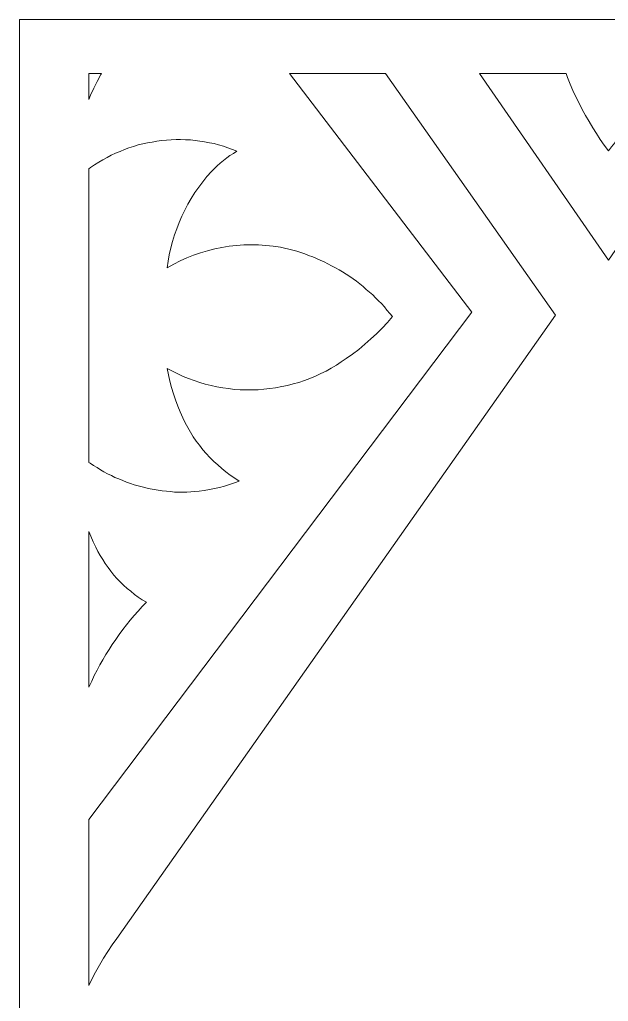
# Model space of a CAD drawing. Header units: centimetres. Extents: x -9.4 to 6.3, y -13 to 13.6.
# Drawn here: x -9.44 to -6.05, y 7.92 to 13.59 of the extents above; entities that cross this region are included whole.
import ezdxf

# ---------------------------------------------------------------- set-up
doc = ezdxf.new("R2010")
doc.units = ezdxf.units.CM
doc.header["$MEASUREMENT"] = 0
doc.layers.add('layer 1', color=7, linetype='Continuous')

msp = doc.modelspace()

# ---------------------------------------------------------------- linework, layer by layer
at = {"layer": 'layer 1', "color": 177, "lineweight": 9}
for points, knots in [([(-9.44332, 13.58709), (-9.44332, 13.58709), (-2.6561, 13.58709), (-2.6561, 13.58709), (-2.6561, 13.58709), (-2.6561, 13.58709), (-2.6561, -13.01887), (-2.6561, -13.01887), (-2.6561, -13.01887), (-2.6561, -13.01887), (-9.44332, -13.01887), (-9.44332, -13.01887), (-9.44332, -13.01887), (-9.44332, -13.01887), (-9.44332, 13.58709), (-9.44332, 13.58709)], [0, 0, 0, 0, 0.2, 0.2, 0.2, 0.2, 0.4, 0.4, 0.4, 0.4, 0.6, 0.6, 0.6, 0.6, 1, 1, 1, 1]), ([(-9.04395, 13.27641), (-9.04395, 13.27641), (-8.97123, 13.27641), (-8.97123, 13.27641), (-8.97123, 13.27641), (-8.97123, 13.27641), (-8.97518, 13.27012), (-8.97518, 13.27012), (-8.97518, 13.27012), (-8.97518, 13.27012), (-8.99632, 13.23101), (-8.99632, 13.23101), (-8.99632, 13.23101), (-8.99632, 13.23101), (-9.01641, 13.19189), (-9.01641, 13.19189), (-9.01641, 13.19189), (-9.01641, 13.19189), (-9.0344, 13.15065), (-9.0344, 13.15065), (-9.0344, 13.15065), (-9.0344, 13.15065), (-9.04395, 13.12646), (-9.04395, 13.12646), (-9.04395, 13.12646), (-9.04395, 13.12646), (-9.04395, 13.27641), (-9.04395, 13.27641)], [0, 0, 0, 0, 0.125, 0.125, 0.125, 0.125, 0.25, 0.25, 0.25, 0.25, 0.375, 0.375, 0.375, 0.375, 0.5, 0.5, 0.5, 0.5, 0.625, 0.625, 0.625, 0.625, 0.75, 0.75, 0.75, 0.75, 1, 1, 1, 1]), ([(-7.88715, 13.27641), (-7.88715, 13.27641), (-7.33446, 13.27641), (-7.33446, 13.27641), (-7.33446, 13.27641), (-7.33446, 13.27641), (-6.35421, 11.88193), (-6.35421, 11.88193), (-6.35421, 11.88193), (-6.35421, 11.88193), (-8.88321, 8.28509), (-8.88321, 8.28509), (-8.88321, 8.28509), (-8.88321, 8.28509), (-8.91069, 8.24809), (-8.91069, 8.24809), (-8.91069, 8.24809), (-8.91069, 8.24809), (-8.93501, 8.21001), (-8.93501, 8.21001), (-8.93501, 8.21001), (-8.93501, 8.21001), (-8.96038, 8.17195), (-8.96038, 8.17195), (-8.96038, 8.17195), (-8.96038, 8.17195), (-8.98364, 8.13178), (-8.98364, 8.13178), (-8.98364, 8.13178), (-8.98364, 8.13178), (-9.00584, 8.09161), (-9.00584, 8.09161), (-9.00584, 8.09161), (-9.00584, 8.09161), (-9.027, 8.05036), (-9.027, 8.05036), (-9.027, 8.05036), (-9.027, 8.05036), (-9.04395, 8.01458), (-9.04395, 8.01458), (-9.04395, 8.01458), (-9.04395, 8.01458), (-9.04395, 8.97307), (-9.04395, 8.97307), (-9.04395, 8.97307), (-9.04395, 8.97307), (-6.83633, 11.8999), (-6.83633, 11.8999), (-6.83633, 11.8999), (-6.83633, 11.8999), (-7.88715, 13.27641), (-7.88715, 13.27641)], [0, 0, 0, 0, 0.0714286, 0.0714286, 0.0714286, 0.0714286, 0.1428571, 0.1428571, 0.1428571, 0.1428571, 0.2142857, 0.2142857, 0.2142857, 0.2142857, 0.2857143, 0.2857143, 0.2857143, 0.2857143, 0.3571429, 0.3571429, 0.3571429, 0.3571429, 0.4285714, 0.4285714, 0.4285714, 0.4285714, 0.5, 0.5, 0.5, 0.5, 0.5714286, 0.5714286, 0.5714286, 0.5714286, 0.6428571, 0.6428571, 0.6428571, 0.6428571, 0.7142857, 0.7142857, 0.7142857, 0.7142857, 0.7857143, 0.7857143, 0.7857143, 0.7857143, 0.8571429, 0.8571429, 0.8571429, 0.8571429, 1, 1, 1, 1]), ([(-6.79254, 13.27641), (-6.79254, 13.27641), (-6.2937, 13.27641), (-6.2937, 13.27641), (-6.2937, 13.27641), (-6.2937, 13.27641), (-6.28442, 13.25321), (-6.28442, 13.25321), (-6.28442, 13.25321), (-6.28442, 13.25321), (-6.27067, 13.21515), (-6.27067, 13.21515), (-6.27067, 13.21515), (-6.27067, 13.21515), (-6.25376, 13.17815), (-6.25376, 13.17815), (-6.25376, 13.17815), (-6.25376, 13.17815), (-6.23685, 13.14113), (-6.23685, 13.14113), (-6.23685, 13.14113), (-6.23685, 13.14113), (-6.21887, 13.10519), (-6.21887, 13.10519), (-6.21887, 13.10519), (-6.21887, 13.10519), (-6.2009, 13.06925), (-6.2009, 13.06925), (-6.2009, 13.06925), (-6.2009, 13.06925), (-6.18187, 13.0333), (-6.18187, 13.0333), (-6.18187, 13.0333), (-6.18187, 13.0333), (-6.16073, 12.99842), (-6.16073, 12.99842), (-6.16073, 12.99842), (-6.16073, 12.99842), (-6.13959, 12.96351), (-6.13959, 12.96351), (-6.13959, 12.96351), (-6.13959, 12.96351), (-6.11843, 12.92968), (-6.11843, 12.92968), (-6.11843, 12.92968), (-6.11843, 12.92968), (-6.09623, 12.89585), (-6.09623, 12.89585), (-6.09623, 12.89585), (-6.09623, 12.89585), (-6.07297, 12.86308), (-6.07297, 12.86308), (-6.07297, 12.86308), (-6.07297, 12.86308), (-6.04971, 12.82925), (-6.04971, 12.82925), (-6.04971, 12.82925), (-6.04971, 12.82925), (-6.03068, 12.85357), (-6.03068, 12.85357), (-6.03068, 12.85357), (-6.03068, 12.85357), (-6.01271, 12.87577), (-6.01271, 12.87577), (-6.01271, 12.87577), (-6.01271, 12.87577), (-5.99685, 12.90008), (-5.99685, 12.90008), (-5.99685, 12.90008), (-5.99685, 12.90008), (-5.97994, 12.92545), (-5.97994, 12.92545), (-5.97994, 12.92545), (-5.97994, 12.92545), (-5.95349, 12.96668), (-5.95349, 12.96668), (-5.95349, 12.96668), (-5.95349, 12.96668), (-5.93023, 13.00899), (-5.93023, 13.00899), (-5.93023, 13.00899), (-5.93023, 13.00899), (-5.90592, 13.05233), (-5.90592, 13.05233), (-5.90592, 13.05233), (-5.90592, 13.05233), (-5.88372, 13.09673), (-5.88372, 13.09673), (-5.88372, 13.09673), (-5.88372, 13.09673), (-5.86257, 13.14008), (-5.86257, 13.14008), (-5.86257, 13.14008), (-5.86257, 13.14008), (-5.84249, 13.18555), (-5.84249, 13.18555), (-5.84249, 13.18555), (-5.84249, 13.18555), (-5.82346, 13.23101), (-5.82346, 13.23101), (-5.82346, 13.23101), (-5.82346, 13.23101), (-5.80657, 13.27641), (-5.80657, 13.27641), (-5.80657, 13.27641), (-5.80657, 13.27641), (-5.3063, 13.27641), (-5.3063, 13.27641), (-5.3063, 13.27641), (-5.3063, 13.27641), (-6.04971, 12.19911), (-6.04971, 12.19911), (-6.04971, 12.19911), (-6.04971, 12.19911), (-6.79254, 13.27641), (-6.79254, 13.27641)], [0, 0, 0, 0, 0.0333333, 0.0333333, 0.0333333, 0.0333333, 0.0666667, 0.0666667, 0.0666667, 0.0666667, 0.1, 0.1, 0.1, 0.1, 0.1333333, 0.1333333, 0.1333333, 0.1333333, 0.1666667, 0.1666667, 0.1666667, 0.1666667, 0.2, 0.2, 0.2, 0.2, 0.2333333, 0.2333333, 0.2333333, 0.2333333, 0.2666667, 0.2666667, 0.2666667, 0.2666667, 0.3, 0.3, 0.3, 0.3, 0.3333333, 0.3333333, 0.3333333, 0.3333333, 0.3666667, 0.3666667, 0.3666667, 0.3666667, 0.4, 0.4, 0.4, 0.4, 0.4333333, 0.4333333, 0.4333333, 0.4333333, 0.4666667, 0.4666667, 0.4666667, 0.4666667, 0.5, 0.5, 0.5, 0.5, 0.5333333, 0.5333333, 0.5333333, 0.5333333, 0.5666667, 0.5666667, 0.5666667, 0.5666667, 0.6, 0.6, 0.6, 0.6, 0.6333333, 0.6333333, 0.6333333, 0.6333333, 0.6666667, 0.6666667, 0.6666667, 0.6666667, 0.7, 0.7, 0.7, 0.7, 0.7333333, 0.7333333, 0.7333333, 0.7333333, 0.7666667, 0.7666667, 0.7666667, 0.7666667, 0.8, 0.8, 0.8, 0.8, 0.8333333, 0.8333333, 0.8333333, 0.8333333, 0.8666667, 0.8666667, 0.8666667, 0.8666667, 0.9, 0.9, 0.9, 0.9, 0.9333333, 0.9333333, 0.9333333, 0.9333333, 1, 1, 1, 1]), ([(-9.04395, 11.03253), (-9.04395, 11.03253), (-9.04395, 12.72712), (-9.04395, 12.72712), (-9.04395, 12.72712), (-9.04395, 12.72712), (-9.0344, 12.73409), (-9.0344, 12.73409), (-9.0344, 12.73409), (-9.0344, 12.73409), (-9.01112, 12.74889), (-9.01112, 12.74889), (-9.01112, 12.74889), (-9.01112, 12.74889), (-8.98681, 12.76475), (-8.98681, 12.76475), (-8.98681, 12.76475), (-8.98681, 12.76475), (-8.96461, 12.77849), (-8.96461, 12.77849), (-8.96461, 12.77849), (-8.96461, 12.77849), (-8.93924, 12.79223), (-8.93924, 12.79223), (-8.93924, 12.79223), (-8.93924, 12.79223), (-8.91492, 12.80492), (-8.91492, 12.80492), (-8.91492, 12.80492), (-8.91492, 12.80492), (-8.89061, 12.81655), (-8.89061, 12.81655), (-8.89061, 12.81655), (-8.89061, 12.81655), (-8.86418, 12.82714), (-8.86418, 12.82714), (-8.86418, 12.82714), (-8.86418, 12.82714), (-8.83985, 12.83771), (-8.83985, 12.83771), (-8.83985, 12.83771), (-8.83985, 12.83771), (-8.81342, 12.84722), (-8.81342, 12.84722), (-8.81342, 12.84722), (-8.81342, 12.84722), (-8.78699, 12.85568), (-8.78699, 12.85568), (-8.78699, 12.85568), (-8.78699, 12.85568), (-8.76056, 12.86414), (-8.76056, 12.86414), (-8.76056, 12.86414), (-8.76056, 12.86414), (-8.73307, 12.87048), (-8.73307, 12.87048), (-8.73307, 12.87048), (-8.73307, 12.87048), (-8.70664, 12.87577), (-8.70664, 12.87577), (-8.70664, 12.87577), (-8.70664, 12.87577), (-8.67914, 12.88105), (-8.67914, 12.88105), (-8.67914, 12.88105), (-8.67914, 12.88105), (-8.65165, 12.88528), (-8.65165, 12.88528), (-8.65165, 12.88528), (-8.65165, 12.88528), (-8.62522, 12.88951), (-8.62522, 12.88951), (-8.62522, 12.88951), (-8.62522, 12.88951), (-8.59668, 12.89162), (-8.59668, 12.89162), (-8.59668, 12.89162), (-8.59668, 12.89162), (-8.57025, 12.89374), (-8.57025, 12.89374), (-8.57025, 12.89374), (-8.57025, 12.89374), (-8.54171, 12.8948), (-8.54171, 12.8948), (-8.54171, 12.8948), (-8.54171, 12.8948), (-8.51528, 12.8948), (-8.51528, 12.8948), (-8.51528, 12.8948), (-8.51528, 12.8948), (-8.48672, 12.89374), (-8.48672, 12.89374), (-8.48672, 12.89374), (-8.48672, 12.89374), (-8.45923, 12.89268), (-8.45923, 12.89268), (-8.45923, 12.89268), (-8.45923, 12.89268), (-8.43175, 12.88951), (-8.43175, 12.88951), (-8.43175, 12.88951), (-8.43175, 12.88951), (-8.40426, 12.88634), (-8.40426, 12.88634), (-8.40426, 12.88634), (-8.40426, 12.88634), (-8.37783, 12.88211), (-8.37783, 12.88211), (-8.37783, 12.88211), (-8.37783, 12.88211), (-8.34929, 12.87682), (-8.34929, 12.87682), (-8.34929, 12.87682), (-8.34929, 12.87682), (-8.32284, 12.87154), (-8.32284, 12.87154), (-8.32284, 12.87154), (-8.32284, 12.87154), (-8.29641, 12.8652), (-8.29641, 12.8652), (-8.29641, 12.8652), (-8.29641, 12.8652), (-8.26893, 12.85674), (-8.26893, 12.85674), (-8.26893, 12.85674), (-8.26893, 12.85674), (-8.24355, 12.84828), (-8.24355, 12.84828), (-8.24355, 12.84828), (-8.24355, 12.84828), (-8.21712, 12.83877), (-8.21712, 12.83877), (-8.21712, 12.83877), (-8.21712, 12.83877), (-8.1907, 12.82819), (-8.1907, 12.82819), (-8.1907, 12.82819), (-8.1907, 12.82819), (-8.21078, 12.81549), (-8.21078, 12.81549), (-8.21078, 12.81549), (-8.21078, 12.81549), (-8.23087, 12.8028), (-8.23087, 12.8028), (-8.23087, 12.8028), (-8.23087, 12.8028), (-8.2499, 12.78906), (-8.2499, 12.78906), (-8.2499, 12.78906), (-8.2499, 12.78906), (-8.26787, 12.77426), (-8.26787, 12.77426), (-8.26787, 12.77426), (-8.26787, 12.77426), (-8.2869, 12.75946), (-8.2869, 12.75946), (-8.2869, 12.75946), (-8.2869, 12.75946), (-8.30487, 12.7436), (-8.30487, 12.7436), (-8.30487, 12.7436), (-8.30487, 12.7436), (-8.32073, 12.72775), (-8.32073, 12.72775), (-8.32073, 12.72775), (-8.32073, 12.72775), (-8.33764, 12.71083), (-8.33764, 12.71083), (-8.33764, 12.71083), (-8.33764, 12.71083), (-8.36409, 12.68123), (-8.36409, 12.68123), (-8.36409, 12.68123), (-8.36409, 12.68123), (-8.38735, 12.65161), (-8.38735, 12.65161), (-8.38735, 12.65161), (-8.38735, 12.65161), (-8.4106, 12.6199), (-8.4106, 12.6199), (-8.4106, 12.6199), (-8.4106, 12.6199), (-8.43386, 12.58924), (-8.43386, 12.58924), (-8.43386, 12.58924), (-8.43386, 12.58924), (-8.45395, 12.55541), (-8.45395, 12.55541), (-8.45395, 12.55541), (-8.45395, 12.55541), (-8.47298, 12.52264), (-8.47298, 12.52264), (-8.47298, 12.52264), (-8.47298, 12.52264), (-8.492, 12.48775), (-8.492, 12.48775), (-8.492, 12.48775), (-8.492, 12.48775), (-8.50892, 12.45285), (-8.50892, 12.45285), (-8.50892, 12.45285), (-8.50892, 12.45285), (-8.52374, 12.41691), (-8.52374, 12.41691), (-8.52374, 12.41691), (-8.52374, 12.41691), (-8.53748, 12.38096), (-8.53748, 12.38096), (-8.53748, 12.38096), (-8.53748, 12.38096), (-8.55122, 12.34502), (-8.55122, 12.34502), (-8.55122, 12.34502), (-8.55122, 12.34502), (-8.56179, 12.30694), (-8.56179, 12.30694), (-8.56179, 12.30694), (-8.56179, 12.30694), (-8.57237, 12.26994), (-8.57237, 12.26994), (-8.57237, 12.26994), (-8.57237, 12.26994), (-8.58082, 12.23083), (-8.58082, 12.23083), (-8.58082, 12.23083), (-8.58082, 12.23083), (-8.58717, 12.19383), (-8.58717, 12.19383), (-8.58717, 12.19383), (-8.58717, 12.19383), (-8.59245, 12.15471), (-8.59245, 12.15471), (-8.59245, 12.15471), (-8.59245, 12.15471), (-8.55545, 12.17585), (-8.55545, 12.17585), (-8.55545, 12.17585), (-8.55545, 12.17585), (-8.51739, 12.19488), (-8.51739, 12.19488), (-8.51739, 12.19488), (-8.51739, 12.19488), (-8.47932, 12.21286), (-8.47932, 12.21286), (-8.47932, 12.21286), (-8.47932, 12.21286), (-8.4402, 12.22766), (-8.4402, 12.22766), (-8.4402, 12.22766), (-8.4402, 12.22766), (-8.40003, 12.2414), (-8.40003, 12.2414), (-8.40003, 12.2414), (-8.40003, 12.2414), (-8.35986, 12.25408), (-8.35986, 12.25408), (-8.35986, 12.25408), (-8.35986, 12.25408), (-8.31861, 12.26466), (-8.31861, 12.26466), (-8.31861, 12.26466), (-8.31861, 12.26466), (-8.27738, 12.27311), (-8.27738, 12.27311), (-8.27738, 12.27311), (-8.27738, 12.27311), (-8.2351, 12.27946), (-8.2351, 12.27946), (-8.2351, 12.27946), (-8.2351, 12.27946), (-8.19281, 12.28368), (-8.19281, 12.28368), (-8.19281, 12.28368), (-8.19281, 12.28368), (-8.15051, 12.28686), (-8.15051, 12.28686), (-8.15051, 12.28686), (-8.15051, 12.28686), (-8.10928, 12.28791), (-8.10928, 12.28791), (-8.10928, 12.28791), (-8.10928, 12.28791), (-8.06593, 12.28686), (-8.06593, 12.28686), (-8.06593, 12.28686), (-8.06593, 12.28686), (-8.02365, 12.28474), (-8.02365, 12.28474), (-8.02365, 12.28474), (-8.02365, 12.28474), (-7.9824, 12.27946), (-7.9824, 12.27946), (-7.9824, 12.27946), (-7.9824, 12.27946), (-7.94011, 12.27417), (-7.94011, 12.27417), (-7.94011, 12.27417), (-7.94011, 12.27417), (-7.91685, 12.26888), (-7.91685, 12.26888), (-7.91685, 12.26888), (-7.91685, 12.26888), (-7.89254, 12.2636), (-7.89254, 12.2636), (-7.89254, 12.2636), (-7.89254, 12.2636), (-7.86928, 12.25726), (-7.86928, 12.25726), (-7.86928, 12.25726), (-7.86928, 12.25726), (-7.84602, 12.25091), (-7.84602, 12.25091), (-7.84602, 12.25091), (-7.84602, 12.25091), (-7.82275, 12.24351), (-7.82275, 12.24351), (-7.82275, 12.24351), (-7.82275, 12.24351), (-7.79949, 12.23506), (-7.79949, 12.23506), (-7.79949, 12.23506), (-7.79949, 12.23506), (-7.77729, 12.2266), (-7.77729, 12.2266), (-7.77729, 12.2266), (-7.77729, 12.2266), (-7.75403, 12.21814), (-7.75403, 12.21814), (-7.75403, 12.21814), (-7.75403, 12.21814), (-7.73183, 12.20968), (-7.73183, 12.20968), (-7.73183, 12.20968), (-7.73183, 12.20968), (-7.71069, 12.20017), (-7.71069, 12.20017), (-7.71069, 12.20017), (-7.71069, 12.20017), (-7.68743, 12.1896), (-7.68743, 12.1896), (-7.68743, 12.1896), (-7.68743, 12.1896), (-7.66629, 12.17903), (-7.66629, 12.17903), (-7.66629, 12.17903), (-7.66629, 12.17903), (-7.64513, 12.1674), (-7.64513, 12.1674), (-7.64513, 12.1674), (-7.64513, 12.1674), (-7.62293, 12.15577), (-7.62293, 12.15577), (-7.62293, 12.15577), (-7.62293, 12.15577), (-7.60178, 12.14412), (-7.60178, 12.14412), (-7.60178, 12.14412), (-7.60178, 12.14412), (-7.5817, 12.13144), (-7.5817, 12.13144), (-7.5817, 12.13144), (-7.5817, 12.13144), (-7.56161, 12.11875), (-7.56161, 12.11875), (-7.56161, 12.11875), (-7.56161, 12.11875), (-7.54047, 12.10501), (-7.54047, 12.10501), (-7.54047, 12.10501), (-7.54047, 12.10501), (-7.52144, 12.09126), (-7.52144, 12.09126), (-7.52144, 12.09126), (-7.52144, 12.09126), (-7.50135, 12.07752), (-7.50135, 12.07752), (-7.50135, 12.07752), (-7.50135, 12.07752), (-7.48231, 12.06272), (-7.48231, 12.06272), (-7.48231, 12.06272), (-7.48231, 12.06272), (-7.46328, 12.04686), (-7.46328, 12.04686), (-7.46328, 12.04686), (-7.46328, 12.04686), (-7.44531, 12.03101), (-7.44531, 12.03101), (-7.44531, 12.03101), (-7.44531, 12.03101), (-7.42628, 12.01515), (-7.42628, 12.01515), (-7.42628, 12.01515), (-7.42628, 12.01515), (-7.40831, 11.99929), (-7.40831, 11.99929), (-7.40831, 11.99929), (-7.40831, 11.99929), (-7.39139, 11.98238), (-7.39139, 11.98238), (-7.39139, 11.98238), (-7.39139, 11.98238), (-7.37448, 11.96544), (-7.37448, 11.96544), (-7.37448, 11.96544), (-7.37448, 11.96544), (-7.35756, 11.94853), (-7.35756, 11.94853), (-7.35756, 11.94853), (-7.35756, 11.94853), (-7.34065, 11.93056), (-7.34065, 11.93056), (-7.34065, 11.93056), (-7.34065, 11.93056), (-7.32585, 11.91153), (-7.32585, 11.91153), (-7.32585, 11.91153), (-7.32585, 11.91153), (-7.30997, 11.8925), (-7.30997, 11.8925), (-7.30997, 11.8925), (-7.30997, 11.8925), (-7.29411, 11.87453), (-7.29411, 11.87453), (-7.29411, 11.87453), (-7.29411, 11.87453), (-7.32373, 11.83964), (-7.32373, 11.83964), (-7.32373, 11.83964), (-7.32373, 11.83964), (-7.35439, 11.80687), (-7.35439, 11.80687), (-7.35439, 11.80687), (-7.35439, 11.80687), (-7.38611, 11.77408), (-7.38611, 11.77408), (-7.38611, 11.77408), (-7.38611, 11.77408), (-7.41888, 11.74448), (-7.41888, 11.74448), (-7.41888, 11.74448), (-7.41888, 11.74448), (-7.45376, 11.71382), (-7.45376, 11.71382), (-7.45376, 11.71382), (-7.45376, 11.71382), (-7.48759, 11.68422), (-7.48759, 11.68422), (-7.48759, 11.68422), (-7.48759, 11.68422), (-7.52461, 11.65779), (-7.52461, 11.65779), (-7.52461, 11.65779), (-7.52461, 11.65779), (-7.56161, 11.63134), (-7.56161, 11.63134), (-7.56161, 11.63134), (-7.56161, 11.63134), (-7.5891, 11.61337), (-7.5891, 11.61337), (-7.5891, 11.61337), (-7.5891, 11.61337), (-7.61764, 11.59434), (-7.61764, 11.59434), (-7.61764, 11.59434), (-7.61764, 11.59434), (-7.64724, 11.57637), (-7.64724, 11.57637), (-7.64724, 11.57637), (-7.64724, 11.57637), (-7.67686, 11.55946), (-7.67686, 11.55946), (-7.67686, 11.55946), (-7.67686, 11.55946), (-7.70752, 11.54571), (-7.70752, 11.54571), (-7.70752, 11.54571), (-7.70752, 11.54571), (-7.73818, 11.53091), (-7.73818, 11.53091), (-7.73818, 11.53091), (-7.73818, 11.53091), (-7.76989, 11.51717), (-7.76989, 11.51717), (-7.76989, 11.51717), (-7.76989, 11.51717), (-7.80161, 11.50554), (-7.80161, 11.50554), (-7.80161, 11.50554), (-7.80161, 11.50554), (-7.8344, 11.49391), (-7.8344, 11.49391), (-7.8344, 11.49391), (-7.8344, 11.49391), (-7.86717, 11.48546), (-7.86717, 11.48546), (-7.86717, 11.48546), (-7.86717, 11.48546), (-7.89994, 11.477), (-7.89994, 11.477), (-7.89994, 11.477), (-7.89994, 11.477), (-7.93271, 11.4696), (-7.93271, 11.4696), (-7.93271, 11.4696), (-7.93271, 11.4696), (-7.9676, 11.46326), (-7.9676, 11.46326), (-7.9676, 11.46326), (-7.9676, 11.46326), (-8.00037, 11.45795), (-8.00037, 11.45795), (-8.00037, 11.45795), (-8.00037, 11.45795), (-8.03527, 11.45478), (-8.03527, 11.45478), (-8.03527, 11.45478), (-8.03527, 11.45478), (-8.06805, 11.45161), (-8.06805, 11.45161), (-8.06805, 11.45161), (-8.06805, 11.45161), (-8.10293, 11.45055), (-8.10293, 11.45055), (-8.10293, 11.45055), (-8.10293, 11.45055), (-8.13676, 11.45055), (-8.13676, 11.45055), (-8.13676, 11.45055), (-8.13676, 11.45055), (-8.17165, 11.45161), (-8.17165, 11.45161), (-8.17165, 11.45161), (-8.17165, 11.45161), (-8.20444, 11.45372), (-8.20444, 11.45372), (-8.20444, 11.45372), (-8.20444, 11.45372), (-8.23932, 11.45795), (-8.23932, 11.45795), (-8.23932, 11.45795), (-8.23932, 11.45795), (-8.2721, 11.46218), (-8.2721, 11.46218), (-8.2721, 11.46218), (-8.2721, 11.46218), (-8.30698, 11.46854), (-8.30698, 11.46854), (-8.30698, 11.46854), (-8.30698, 11.46854), (-8.33975, 11.47594), (-8.33975, 11.47594), (-8.33975, 11.47594), (-8.33975, 11.47594), (-8.3736, 11.4844), (-8.3736, 11.4844), (-8.3736, 11.4844), (-8.3736, 11.4844), (-8.40532, 11.49286), (-8.40532, 11.49286), (-8.40532, 11.49286), (-8.40532, 11.49286), (-8.43809, 11.50449), (-8.43809, 11.50449), (-8.43809, 11.50449), (-8.43809, 11.50449), (-8.4698, 11.51611), (-8.4698, 11.51611), (-8.4698, 11.51611), (-8.4698, 11.51611), (-8.50152, 11.5288), (-8.50152, 11.5288), (-8.50152, 11.5288), (-8.50152, 11.5288), (-8.53219, 11.5436), (-8.53219, 11.5436), (-8.53219, 11.5436), (-8.53219, 11.5436), (-8.56285, 11.5584), (-8.56285, 11.5584), (-8.56285, 11.5584), (-8.56285, 11.5584), (-8.59245, 11.57426), (-8.59245, 11.57426), (-8.59245, 11.57426), (-8.59245, 11.57426), (-8.58505, 11.53831), (-8.58505, 11.53831), (-8.58505, 11.53831), (-8.58505, 11.53831), (-8.57765, 11.50131), (-8.57765, 11.50131), (-8.57765, 11.50131), (-8.57765, 11.50131), (-8.56814, 11.46537), (-8.56814, 11.46537), (-8.56814, 11.46537), (-8.56814, 11.46537), (-8.55651, 11.42835), (-8.55651, 11.42835), (-8.55651, 11.42835), (-8.55651, 11.42835), (-8.54488, 11.39347), (-8.54488, 11.39347), (-8.54488, 11.39347), (-8.54488, 11.39347), (-8.53114, 11.35752), (-8.53114, 11.35752), (-8.53114, 11.35752), (-8.53114, 11.35752), (-8.51739, 11.32369), (-8.51739, 11.32369), (-8.51739, 11.32369), (-8.51739, 11.32369), (-8.50258, 11.28879), (-8.50258, 11.28879), (-8.50258, 11.28879), (-8.50258, 11.28879), (-8.48883, 11.2613), (-8.48883, 11.2613), (-8.48883, 11.2613), (-8.48883, 11.2613), (-8.47403, 11.23382), (-8.47403, 11.23382), (-8.47403, 11.23382), (-8.47403, 11.23382), (-8.45818, 11.20739), (-8.45818, 11.20739), (-8.45818, 11.20739), (-8.45818, 11.20739), (-8.44232, 11.18096), (-8.44232, 11.18096), (-8.44232, 11.18096), (-8.44232, 11.18096), (-8.4254, 11.15559), (-8.4254, 11.15559), (-8.4254, 11.15559), (-8.4254, 11.15559), (-8.40637, 11.13127), (-8.40637, 11.13127), (-8.40637, 11.13127), (-8.40637, 11.13127), (-8.38735, 11.10588), (-8.38735, 11.10588), (-8.38735, 11.10588), (-8.38735, 11.10588), (-8.36726, 11.08368), (-8.36726, 11.08368), (-8.36726, 11.08368), (-8.36726, 11.08368), (-8.34612, 11.06042), (-8.34612, 11.06042), (-8.34612, 11.06042), (-8.34612, 11.06042), (-8.3239, 11.03822), (-8.3239, 11.03822), (-8.3239, 11.03822), (-8.3239, 11.03822), (-8.3017, 11.01814), (-8.3017, 11.01814), (-8.3017, 11.01814), (-8.3017, 11.01814), (-8.27844, 10.99699), (-8.27844, 10.99699), (-8.27844, 10.99699), (-8.27844, 10.99699), (-8.25412, 10.97796), (-8.25412, 10.97796), (-8.25412, 10.97796), (-8.25412, 10.97796), (-8.22981, 10.95894), (-8.22981, 10.95894), (-8.22981, 10.95894), (-8.22981, 10.95894), (-8.20338, 10.942), (-8.20338, 10.942), (-8.20338, 10.942), (-8.20338, 10.942), (-8.17801, 10.92509), (-8.17801, 10.92509), (-8.17801, 10.92509), (-8.17801, 10.92509), (-8.2055, 10.91452), (-8.2055, 10.91452), (-8.2055, 10.91452), (-8.2055, 10.91452), (-8.23404, 10.905), (-8.23404, 10.905), (-8.23404, 10.905), (-8.23404, 10.905), (-8.26153, 10.89549), (-8.26153, 10.89549), (-8.26153, 10.89549), (-8.26153, 10.89549), (-8.29113, 10.88809), (-8.29113, 10.88809), (-8.29113, 10.88809), (-8.29113, 10.88809), (-8.31967, 10.88175), (-8.31967, 10.88175), (-8.31967, 10.88175), (-8.31967, 10.88175), (-8.34929, 10.8754), (-8.34929, 10.8754), (-8.34929, 10.8754), (-8.34929, 10.8754), (-8.37995, 10.87012), (-8.37995, 10.87012), (-8.37995, 10.87012), (-8.37995, 10.87012), (-8.40849, 10.86589), (-8.40849, 10.86589), (-8.40849, 10.86589), (-8.40849, 10.86589), (-8.4328, 10.86377), (-8.4328, 10.86377), (-8.4328, 10.86377), (-8.4328, 10.86377), (-8.45606, 10.86272), (-8.45606, 10.86272), (-8.45606, 10.86272), (-8.45606, 10.86272), (-8.47932, 10.86166), (-8.47932, 10.86166), (-8.47932, 10.86166), (-8.47932, 10.86166), (-8.50363, 10.8606), (-8.50363, 10.8606), (-8.50363, 10.8606), (-8.50363, 10.8606), (-8.52691, 10.86166), (-8.52691, 10.86166), (-8.52691, 10.86166), (-8.52691, 10.86166), (-8.55122, 10.86166), (-8.55122, 10.86166), (-8.55122, 10.86166), (-8.55122, 10.86166), (-8.57448, 10.86377), (-8.57448, 10.86377), (-8.57448, 10.86377), (-8.57448, 10.86377), (-8.59774, 10.86589), (-8.59774, 10.86589), (-8.59774, 10.86589), (-8.59774, 10.86589), (-8.62205, 10.868), (-8.62205, 10.868), (-8.62205, 10.868), (-8.62205, 10.868), (-8.64531, 10.87223), (-8.64531, 10.87223), (-8.64531, 10.87223), (-8.64531, 10.87223), (-8.66751, 10.8754), (-8.66751, 10.8754), (-8.66751, 10.8754), (-8.66751, 10.8754), (-8.69184, 10.88069), (-8.69184, 10.88069), (-8.69184, 10.88069), (-8.69184, 10.88069), (-8.7151, 10.88492), (-8.7151, 10.88492), (-8.7151, 10.88492), (-8.7151, 10.88492), (-8.7373, 10.89126), (-8.7373, 10.89126), (-8.7373, 10.89126), (-8.7373, 10.89126), (-8.76056, 10.89655), (-8.76056, 10.89655), (-8.76056, 10.89655), (-8.76056, 10.89655), (-8.78276, 10.90289), (-8.78276, 10.90289), (-8.78276, 10.90289), (-8.78276, 10.90289), (-8.80496, 10.91029), (-8.80496, 10.91029), (-8.80496, 10.91029), (-8.80496, 10.91029), (-8.82822, 10.91875), (-8.82822, 10.91875), (-8.82822, 10.91875), (-8.82822, 10.91875), (-8.84936, 10.9272), (-8.84936, 10.9272), (-8.84936, 10.9272), (-8.84936, 10.9272), (-8.87158, 10.93672), (-8.87158, 10.93672), (-8.87158, 10.93672), (-8.87158, 10.93672), (-8.89378, 10.94623), (-8.89378, 10.94623), (-8.89378, 10.94623), (-8.89378, 10.94623), (-8.91387, 10.95682), (-8.91387, 10.95682), (-8.91387, 10.95682), (-8.91387, 10.95682), (-8.93607, 10.96634), (-8.93607, 10.96634), (-8.93607, 10.96634), (-8.93607, 10.96634), (-8.95721, 10.97796), (-8.95721, 10.97796), (-8.95721, 10.97796), (-8.95721, 10.97796), (-8.9773, 10.98959), (-8.9773, 10.98959), (-8.9773, 10.98959), (-8.9773, 10.98959), (-8.99738, 11.00228), (-8.99738, 11.00228), (-8.99738, 11.00228), (-8.99738, 11.00228), (-9.01747, 11.01497), (-9.01747, 11.01497), (-9.01747, 11.01497), (-9.01747, 11.01497), (-9.03757, 11.02765), (-9.03757, 11.02765), (-9.03757, 11.02765), (-9.03757, 11.02765), (-9.04395, 11.03253), (-9.04395, 11.03253)], [0, 0, 0, 0, 0.0048077, 0.0048077, 0.0048077, 0.0048077, 0.0096154, 0.0096154, 0.0096154, 0.0096154, 0.0144231, 0.0144231, 0.0144231, 0.0144231, 0.0192308, 0.0192308, 0.0192308, 0.0192308, 0.0240385, 0.0240385, 0.0240385, 0.0240385, 0.0288462, 0.0288462, 0.0288462, 0.0288462, 0.0336538, 0.0336538, 0.0336538, 0.0336538, 0.0384615, 0.0384615, 0.0384615, 0.0384615, 0.0432692, 0.0432692, 0.0432692, 0.0432692, 0.0480769, 0.0480769, 0.0480769, 0.0480769, 0.0528846, 0.0528846, 0.0528846, 0.0528846, 0.0576923, 0.0576923, 0.0576923, 0.0576923, 0.0625, 0.0625, 0.0625, 0.0625, 0.0673077, 0.0673077, 0.0673077, 0.0673077, 0.0721154, 0.0721154, 0.0721154, 0.0721154, 0.0769231, 0.0769231, 0.0769231, 0.0769231, 0.0817308, 0.0817308, 0.0817308, 0.0817308, 0.0865385, 0.0865385, 0.0865385, 0.0865385, 0.0913462, 0.0913462, 0.0913462, 0.0913462, 0.0961538, 0.0961538, 0.0961538, 0.0961538, 0.1009615, 0.1009615, 0.1009615, 0.1009615, 0.1057692, 0.1057692, 0.1057692, 0.1057692, 0.1105769, 0.1105769, 0.1105769, 0.1105769, 0.1153846, 0.1153846, 0.1153846, 0.1153846, 0.1201923, 0.1201923, 0.1201923, 0.1201923, 0.125, 0.125, 0.125, 0.125, 0.1298077, 0.1298077, 0.1298077, 0.1298077, 0.1346154, 0.1346154, 0.1346154, 0.1346154, 0.1394231, 0.1394231, 0.1394231, 0.1394231, 0.1442308, 0.1442308, 0.1442308, 0.1442308, 0.1490385, 0.1490385, 0.1490385, 0.1490385, 0.1538462, 0.1538462, 0.1538462, 0.1538462, 0.1586538, 0.1586538, 0.1586538, 0.1586538, 0.1634615, 0.1634615, 0.1634615, 0.1634615, 0.1682692, 0.1682692, 0.1682692, 0.1682692, 0.1730769, 0.1730769, 0.1730769, 0.1730769, 0.1778846, 0.1778846, 0.1778846, 0.1778846, 0.1826923, 0.1826923, 0.1826923, 0.1826923, 0.1875, 0.1875, 0.1875, 0.1875, 0.1923077, 0.1923077, 0.1923077, 0.1923077, 0.1971154, 0.1971154, 0.1971154, 0.1971154, 0.2019231, 0.2019231, 0.2019231, 0.2019231, 0.2067308, 0.2067308, 0.2067308, 0.2067308, 0.2115385, 0.2115385, 0.2115385, 0.2115385, 0.2163462, 0.2163462, 0.2163462, 0.2163462, 0.2211538, 0.2211538, 0.2211538, 0.2211538, 0.2259615, 0.2259615, 0.2259615, 0.2259615, 0.2307692, 0.2307692, 0.2307692, 0.2307692, 0.2355769, 0.2355769, 0.2355769, 0.2355769, 0.2403846, 0.2403846, 0.2403846, 0.2403846, 0.2451923, 0.2451923, 0.2451923, 0.2451923, 0.25, 0.25, 0.25, 0.25, 0.2548077, 0.2548077, 0.2548077, 0.2548077, 0.2596154, 0.2596154, 0.2596154, 0.2596154, 0.2644231, 0.2644231, 0.2644231, 0.2644231, 0.2692308, 0.2692308, 0.2692308, 0.2692308, 0.2740385, 0.2740385, 0.2740385, 0.2740385, 0.2788462, 0.2788462, 0.2788462, 0.2788462, 0.2836538, 0.2836538, 0.2836538, 0.2836538, 0.2884615, 0.2884615, 0.2884615, 0.2884615, 0.2932692, 0.2932692, 0.2932692, 0.2932692, 0.2980769, 0.2980769, 0.2980769, 0.2980769, 0.3028846, 0.3028846, 0.3028846, 0.3028846, 0.3076923, 0.3076923, 0.3076923, 0.3076923, 0.3125, 0.3125, 0.3125, 0.3125, 0.3173077, 0.3173077, 0.3173077, 0.3173077, 0.3221154, 0.3221154, 0.3221154, 0.3221154, 0.3269231, 0.3269231, 0.3269231, 0.3269231, 0.3317308, 0.3317308, 0.3317308, 0.3317308, 0.3365385, 0.3365385, 0.3365385, 0.3365385, 0.3413462, 0.3413462, 0.3413462, 0.3413462, 0.3461538, 0.3461538, 0.3461538, 0.3461538, 0.3509615, 0.3509615, 0.3509615, 0.3509615, 0.3557692, 0.3557692, 0.3557692, 0.3557692, 0.3605769, 0.3605769, 0.3605769, 0.3605769, 0.3653846, 0.3653846, 0.3653846, 0.3653846, 0.3701923, 0.3701923, 0.3701923, 0.3701923, 0.375, 0.375, 0.375, 0.375, 0.3798077, 0.3798077, 0.3798077, 0.3798077, 0.3846154, 0.3846154, 0.3846154, 0.3846154, 0.3894231, 0.3894231, 0.3894231, 0.3894231, 0.3942308, 0.3942308, 0.3942308, 0.3942308, 0.3990385, 0.3990385, 0.3990385, 0.3990385, 0.4038462, 0.4038462, 0.4038462, 0.4038462, 0.4086538, 0.4086538, 0.4086538, 0.4086538, 0.4134615, 0.4134615, 0.4134615, 0.4134615, 0.4182692, 0.4182692, 0.4182692, 0.4182692, 0.4230769, 0.4230769, 0.4230769, 0.4230769, 0.4278846, 0.4278846, 0.4278846, 0.4278846, 0.4326923, 0.4326923, 0.4326923, 0.4326923, 0.4375, 0.4375, 0.4375, 0.4375, 0.4423077, 0.4423077, 0.4423077, 0.4423077, 0.4471154, 0.4471154, 0.4471154, 0.4471154, 0.4519231, 0.4519231, 0.4519231, 0.4519231, 0.4567308, 0.4567308, 0.4567308, 0.4567308, 0.4615385, 0.4615385, 0.4615385, 0.4615385, 0.4663462, 0.4663462, 0.4663462, 0.4663462, 0.4711538, 0.4711538, 0.4711538, 0.4711538, 0.4759615, 0.4759615, 0.4759615, 0.4759615, 0.4807692, 0.4807692, 0.4807692, 0.4807692, 0.4855769, 0.4855769, 0.4855769, 0.4855769, 0.4903846, 0.4903846, 0.4903846, 0.4903846, 0.4951923, 0.4951923, 0.4951923, 0.4951923, 0.5, 0.5, 0.5, 0.5, 0.5048077, 0.5048077, 0.5048077, 0.5048077, 0.5096154, 0.5096154, 0.5096154, 0.5096154, 0.5144231, 0.5144231, 0.5144231, 0.5144231, 0.5192308, 0.5192308, 0.5192308, 0.5192308, 0.5240385, 0.5240385, 0.5240385, 0.5240385, 0.5288462, 0.5288462, 0.5288462, 0.5288462, 0.5336538, 0.5336538, 0.5336538, 0.5336538, 0.5384615, 0.5384615, 0.5384615, 0.5384615, 0.5432692, 0.5432692, 0.5432692, 0.5432692, 0.5480769, 0.5480769, 0.5480769, 0.5480769, 0.5528846, 0.5528846, 0.5528846, 0.5528846, 0.5576923, 0.5576923, 0.5576923, 0.5576923, 0.5625, 0.5625, 0.5625, 0.5625, 0.5673077, 0.5673077, 0.5673077, 0.5673077, 0.5721154, 0.5721154, 0.5721154, 0.5721154, 0.5769231, 0.5769231, 0.5769231, 0.5769231, 0.5817308, 0.5817308, 0.5817308, 0.5817308, 0.5865385, 0.5865385, 0.5865385, 0.5865385, 0.5913462, 0.5913462, 0.5913462, 0.5913462, 0.5961538, 0.5961538, 0.5961538, 0.5961538, 0.6009615, 0.6009615, 0.6009615, 0.6009615, 0.6057692, 0.6057692, 0.6057692, 0.6057692, 0.6105769, 0.6105769, 0.6105769, 0.6105769, 0.6153846, 0.6153846, 0.6153846, 0.6153846, 0.6201923, 0.6201923, 0.6201923, 0.6201923, 0.625, 0.625, 0.625, 0.625, 0.6298077, 0.6298077, 0.6298077, 0.6298077, 0.6346154, 0.6346154, 0.6346154, 0.6346154, 0.6394231, 0.6394231, 0.6394231, 0.6394231, 0.6442308, 0.6442308, 0.6442308, 0.6442308, 0.6490385, 0.6490385, 0.6490385, 0.6490385, 0.6538462, 0.6538462, 0.6538462, 0.6538462, 0.6586538, 0.6586538, 0.6586538, 0.6586538, 0.6634615, 0.6634615, 0.6634615, 0.6634615, 0.6682692, 0.6682692, 0.6682692, 0.6682692, 0.6730769, 0.6730769, 0.6730769, 0.6730769, 0.6778846, 0.6778846, 0.6778846, 0.6778846, 0.6826923, 0.6826923, 0.6826923, 0.6826923, 0.6875, 0.6875, 0.6875, 0.6875, 0.6923077, 0.6923077, 0.6923077, 0.6923077, 0.6971154, 0.6971154, 0.6971154, 0.6971154, 0.7019231, 0.7019231, 0.7019231, 0.7019231, 0.7067308, 0.7067308, 0.7067308, 0.7067308, 0.7115385, 0.7115385, 0.7115385, 0.7115385, 0.7163462, 0.7163462, 0.7163462, 0.7163462, 0.7211538, 0.7211538, 0.7211538, 0.7211538, 0.7259615, 0.7259615, 0.7259615, 0.7259615, 0.7307692, 0.7307692, 0.7307692, 0.7307692, 0.7355769, 0.7355769, 0.7355769, 0.7355769, 0.7403846, 0.7403846, 0.7403846, 0.7403846, 0.7451923, 0.7451923, 0.7451923, 0.7451923, 0.75, 0.75, 0.75, 0.75, 0.7548077, 0.7548077, 0.7548077, 0.7548077, 0.7596154, 0.7596154, 0.7596154, 0.7596154, 0.7644231, 0.7644231, 0.7644231, 0.7644231, 0.7692308, 0.7692308, 0.7692308, 0.7692308, 0.7740385, 0.7740385, 0.7740385, 0.7740385, 0.7788462, 0.7788462, 0.7788462, 0.7788462, 0.7836538, 0.7836538, 0.7836538, 0.7836538, 0.7884615, 0.7884615, 0.7884615, 0.7884615, 0.7932692, 0.7932692, 0.7932692, 0.7932692, 0.7980769, 0.7980769, 0.7980769, 0.7980769, 0.8028846, 0.8028846, 0.8028846, 0.8028846, 0.8076923, 0.8076923, 0.8076923, 0.8076923, 0.8125, 0.8125, 0.8125, 0.8125, 0.8173077, 0.8173077, 0.8173077, 0.8173077, 0.8221154, 0.8221154, 0.8221154, 0.8221154, 0.8269231, 0.8269231, 0.8269231, 0.8269231, 0.8317308, 0.8317308, 0.8317308, 0.8317308, 0.8365385, 0.8365385, 0.8365385, 0.8365385, 0.8413462, 0.8413462, 0.8413462, 0.8413462, 0.8461538, 0.8461538, 0.8461538, 0.8461538, 0.8509615, 0.8509615, 0.8509615, 0.8509615, 0.8557692, 0.8557692, 0.8557692, 0.8557692, 0.8605769, 0.8605769, 0.8605769, 0.8605769, 0.8653846, 0.8653846, 0.8653846, 0.8653846, 0.8701923, 0.8701923, 0.8701923, 0.8701923, 0.875, 0.875, 0.875, 0.875, 0.8798077, 0.8798077, 0.8798077, 0.8798077, 0.8846154, 0.8846154, 0.8846154, 0.8846154, 0.8894231, 0.8894231, 0.8894231, 0.8894231, 0.8942308, 0.8942308, 0.8942308, 0.8942308, 0.8990385, 0.8990385, 0.8990385, 0.8990385, 0.9038462, 0.9038462, 0.9038462, 0.9038462, 0.9086538, 0.9086538, 0.9086538, 0.9086538, 0.9134615, 0.9134615, 0.9134615, 0.9134615, 0.9182692, 0.9182692, 0.9182692, 0.9182692, 0.9230769, 0.9230769, 0.9230769, 0.9230769, 0.9278846, 0.9278846, 0.9278846, 0.9278846, 0.9326923, 0.9326923, 0.9326923, 0.9326923, 0.9375, 0.9375, 0.9375, 0.9375, 0.9423077, 0.9423077, 0.9423077, 0.9423077, 0.9471154, 0.9471154, 0.9471154, 0.9471154, 0.9519231, 0.9519231, 0.9519231, 0.9519231, 0.9567308, 0.9567308, 0.9567308, 0.9567308, 0.9615385, 0.9615385, 0.9615385, 0.9615385, 0.9663462, 0.9663462, 0.9663462, 0.9663462, 0.9711538, 0.9711538, 0.9711538, 0.9711538, 0.9759615, 0.9759615, 0.9759615, 0.9759615, 0.9807692, 0.9807692, 0.9807692, 0.9807692, 0.9855769, 0.9855769, 0.9855769, 0.9855769, 0.9903846, 0.9903846, 0.9903846, 0.9903846, 1, 1, 1, 1]), ([(-9.04395, 9.73601), (-9.04395, 9.73601), (-9.04395, 10.63427), (-9.04395, 10.63427), (-9.04395, 10.63427), (-9.04395, 10.63427), (-9.03334, 10.60685), (-9.03334, 10.60685), (-9.03334, 10.60685), (-9.03334, 10.60685), (-9.01958, 10.57408), (-9.01958, 10.57408), (-9.01958, 10.57408), (-9.01958, 10.57408), (-9.00372, 10.54342), (-9.00372, 10.54342), (-9.00372, 10.54342), (-9.00372, 10.54342), (-8.9921, 10.51805), (-8.9921, 10.51805), (-8.9921, 10.51805), (-8.9921, 10.51805), (-8.97941, 10.49479), (-8.97941, 10.49479), (-8.97941, 10.49479), (-8.97941, 10.49479), (-8.96461, 10.47153), (-8.96461, 10.47153), (-8.96461, 10.47153), (-8.96461, 10.47153), (-8.94981, 10.44827), (-8.94981, 10.44827), (-8.94981, 10.44827), (-8.94981, 10.44827), (-8.93395, 10.42605), (-8.93395, 10.42605), (-8.93395, 10.42605), (-8.93395, 10.42605), (-8.91704, 10.40491), (-8.91704, 10.40491), (-8.91704, 10.40491), (-8.91704, 10.40491), (-8.90012, 10.38271), (-8.90012, 10.38271), (-8.90012, 10.38271), (-8.90012, 10.38271), (-8.88215, 10.36263), (-8.88215, 10.36263), (-8.88215, 10.36263), (-8.88215, 10.36263), (-8.86312, 10.3436), (-8.86312, 10.3436), (-8.86312, 10.3436), (-8.86312, 10.3436), (-8.84407, 10.32351), (-8.84407, 10.32351), (-8.84407, 10.32351), (-8.84407, 10.32351), (-8.82293, 10.30554), (-8.82293, 10.30554), (-8.82293, 10.30554), (-8.82293, 10.30554), (-8.80179, 10.28862), (-8.80179, 10.28862), (-8.80179, 10.28862), (-8.80179, 10.28862), (-8.7817, 10.27065), (-8.7817, 10.27065), (-8.7817, 10.27065), (-8.7817, 10.27065), (-8.7595, 10.25478), (-8.7595, 10.25478), (-8.7595, 10.25478), (-8.7595, 10.25478), (-8.73624, 10.23892), (-8.73624, 10.23892), (-8.73624, 10.23892), (-8.73624, 10.23892), (-8.71299, 10.22623), (-8.71299, 10.22623), (-8.71299, 10.22623), (-8.71299, 10.22623), (-8.7373, 10.20086), (-8.7373, 10.20086), (-8.7373, 10.20086), (-8.7373, 10.20086), (-8.76056, 10.17443), (-8.76056, 10.17443), (-8.76056, 10.17443), (-8.76056, 10.17443), (-8.78276, 10.14906), (-8.78276, 10.14906), (-8.78276, 10.14906), (-8.78276, 10.14906), (-8.80602, 10.12157), (-8.80602, 10.12157), (-8.80602, 10.12157), (-8.80602, 10.12157), (-8.82822, 10.09618), (-8.82822, 10.09618), (-8.82822, 10.09618), (-8.82822, 10.09618), (-8.8483, 10.06764), (-8.8483, 10.06764), (-8.8483, 10.06764), (-8.8483, 10.06764), (-8.86946, 10.0391), (-8.86946, 10.0391), (-8.86946, 10.0391), (-8.86946, 10.0391), (-8.88955, 10.01161), (-8.88955, 10.01161), (-8.88955, 10.01161), (-8.88955, 10.01161), (-8.90964, 9.98201), (-8.90964, 9.98201), (-8.90964, 9.98201), (-8.90964, 9.98201), (-8.92761, 9.95347), (-8.92761, 9.95347), (-8.92761, 9.95347), (-8.92761, 9.95347), (-8.94664, 9.92385), (-8.94664, 9.92385), (-8.94664, 9.92385), (-8.94664, 9.92385), (-8.96461, 9.89425), (-8.96461, 9.89425), (-8.96461, 9.89425), (-8.96461, 9.89425), (-8.98047, 9.86359), (-8.98047, 9.86359), (-8.98047, 9.86359), (-8.98047, 9.86359), (-8.99738, 9.83399), (-8.99738, 9.83399), (-8.99738, 9.83399), (-8.99738, 9.83399), (-9.01324, 9.80228), (-9.01324, 9.80228), (-9.01324, 9.80228), (-9.01324, 9.80228), (-9.02806, 9.77056), (-9.02806, 9.77056), (-9.02806, 9.77056), (-9.02806, 9.77056), (-9.04286, 9.73883), (-9.04286, 9.73883), (-9.04286, 9.73883), (-9.04286, 9.73883), (-9.04395, 9.73601), (-9.04395, 9.73601)], [0, 0, 0, 0, 0.025641, 0.025641, 0.025641, 0.025641, 0.0512821, 0.0512821, 0.0512821, 0.0512821, 0.0769231, 0.0769231, 0.0769231, 0.0769231, 0.1025641, 0.1025641, 0.1025641, 0.1025641, 0.1282051, 0.1282051, 0.1282051, 0.1282051, 0.1538462, 0.1538462, 0.1538462, 0.1538462, 0.1794872, 0.1794872, 0.1794872, 0.1794872, 0.2051282, 0.2051282, 0.2051282, 0.2051282, 0.2307692, 0.2307692, 0.2307692, 0.2307692, 0.2564103, 0.2564103, 0.2564103, 0.2564103, 0.2820513, 0.2820513, 0.2820513, 0.2820513, 0.3076923, 0.3076923, 0.3076923, 0.3076923, 0.3333333, 0.3333333, 0.3333333, 0.3333333, 0.3589744, 0.3589744, 0.3589744, 0.3589744, 0.3846154, 0.3846154, 0.3846154, 0.3846154, 0.4102564, 0.4102564, 0.4102564, 0.4102564, 0.4358974, 0.4358974, 0.4358974, 0.4358974, 0.4615385, 0.4615385, 0.4615385, 0.4615385, 0.4871795, 0.4871795, 0.4871795, 0.4871795, 0.5128205, 0.5128205, 0.5128205, 0.5128205, 0.5384615, 0.5384615, 0.5384615, 0.5384615, 0.5641026, 0.5641026, 0.5641026, 0.5641026, 0.5897436, 0.5897436, 0.5897436, 0.5897436, 0.6153846, 0.6153846, 0.6153846, 0.6153846, 0.6410256, 0.6410256, 0.6410256, 0.6410256, 0.6666667, 0.6666667, 0.6666667, 0.6666667, 0.6923077, 0.6923077, 0.6923077, 0.6923077, 0.7179487, 0.7179487, 0.7179487, 0.7179487, 0.7435897, 0.7435897, 0.7435897, 0.7435897, 0.7692308, 0.7692308, 0.7692308, 0.7692308, 0.7948718, 0.7948718, 0.7948718, 0.7948718, 0.8205128, 0.8205128, 0.8205128, 0.8205128, 0.8461538, 0.8461538, 0.8461538, 0.8461538, 0.8717949, 0.8717949, 0.8717949, 0.8717949, 0.8974359, 0.8974359, 0.8974359, 0.8974359, 0.9230769, 0.9230769, 0.9230769, 0.9230769, 0.9487179, 0.9487179, 0.9487179, 0.9487179, 1, 1, 1, 1])]:
    msp.add_open_spline(points, degree=3, knots=knots, dxfattribs=at)

doc.saveas('drawing.dxf')
